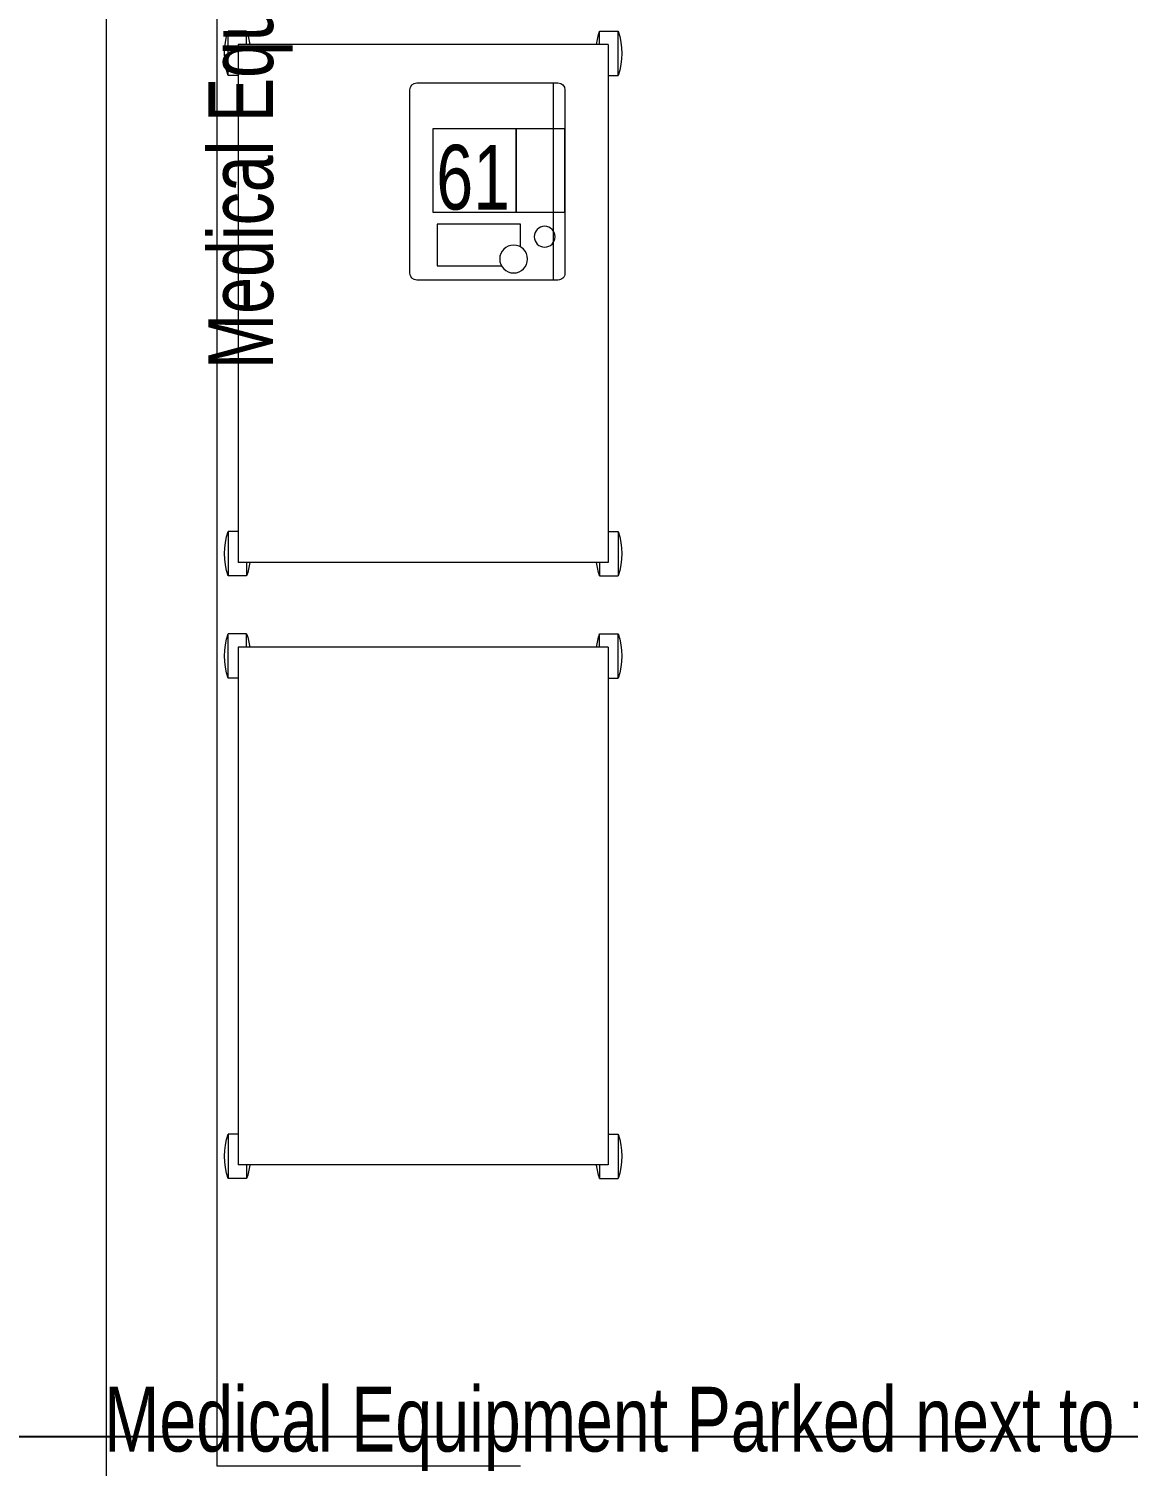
# Model space of a CAD drawing. Header units: metres. Extents: x 75097 to 220762, y -1557923 to -1361206.
# Drawn here: x 112315 to 113802, y -1469678 to -1467734 of the extents above; entities that cross this region are included whole.
import ezdxf

# ---------------------------------------------------------------- set-up
doc = ezdxf.new("R2010")
doc.units = ezdxf.units.M
doc.layers.get('0').update_dxf_attribs({"lineweight": 0})
doc.layers.add('A-100 - Copy$0$axes', color=8, linetype='Continuous')
for name, color, linetype, lineweight in [('A-100 - Copy$0$Medical Equipment and Furniture', 8, 'Continuous', 0), ('A-100 - Copy$0$Medical Equipment and Furniture1', 8, 'Continuous', 5), ('A-100 - Copy$0$Walls', 8, 'Continuous', 0)]:
    doc.layers.add(name, color=color, linetype=linetype, lineweight=lineweight)
doc.styles.add('A-100 - Copy$0$X3G_ENTITY_257CFD', font='swisscl.ttf', dxfattribs={"height": 200})

# ---------------------------------------------------------------- blocks, each defined once
blk = doc.blocks.new('A-100 - Copy$0$ME11129-P')
at = {"layer": 'A-100 - Copy$0$Medical Equipment and Furniture1'}
for p, q in [((0, 0.2002), (0, 0.0094)), ((0.2573, 0.2096), (0.0094, 0.2096)), ((0.2667, 0.0094), (0.2667, 0.2002)), ((0, 0.016), (0.2667, 0.016)), ((0.0094, 0), (0.2573, 0))]:
    blk.add_line(p, q, dxfattribs=at)
for points in [[(0.062, 0.1784), (0.1747, 0.1784), (0.1747, 0.0657), (0.062, 0.0657)], [(0.062, 0.0657), (0.1747, 0.0657), (0.1747, 0), (0.062, 0)]]:
    blk.add_lwpolyline(points, close=True, dxfattribs=at)
blk.add_lwpolyline([(0.2218, 0.0601), (0.1911, 0.0601), (0.1911, 0.1728), (0.2475, 0.1728), (0.2475, 0.0858)], dxfattribs=at)
for centre, radius in [((0.2382, 0.0694), 0.0188), ((0.208, 0.0274), 0.0141)]:
    blk.add_circle(centre, radius, dxfattribs=at)
for centre, start, end in [((0.0094, 0.2002), 90, 180), ((0.2573, 0.2002), 0, 90), ((0.0094, 0.0094), 180, 270), ((0.2573, 0.0094), 270, 0)]:
    blk.add_arc(centre, 0.00939, start, end, dxfattribs=at)
blk = doc.blocks.new('A-100 - Copy$0$HF13959B-P')
for p, q in [((0.0418, 0.5136), (-0.0182, 0.5136)), ((-0.0182, 0.4886), (-0.0182, 0.5136)), ((0.0418, 0.5), (0.0418, 0.5136)), ((0.6582, 0.5136), (0.7182, 0.5136)), ((0.6582, 0.5), (0.6582, 0.5136)), ((0.7182, 0.4886), (0.7182, 0.5136)), ((0, 0.4886), (-0.0182, 0.4886)), ((0, 0.5), (0, 0)), ((0.7, 0.5), (0, 0.5)), ((0.7, 0.5), (0.7, 0)), ((0.7, 0.4886), (0.7182, 0.4886)), ((0, 0.0114), (-0.0182, 0.0114)), ((-0.0182, 0.0114), (-0.0182, -0.0136)), ((0.7, 0), (0, 0)), ((0.7, 0.0114), (0.7182, 0.0114)), ((0.7182, 0.0114), (0.7182, -0.0136)), ((0.0418, -0.0136), (-0.0182, -0.0136)), ((0.0418, 0), (0.0418, -0.0136)), ((0.6582, 0), (0.6582, -0.0136)), ((0.6582, -0.0136), (0.7182, -0.0136))]:
    blk.add_line(p, q)
for centre, start, end in [((0.0118, 0.4261), 71.0754, 108.9246), ((0.6882, 0.4261), 71.0754, 108.9246), ((0.0118, 0.5761), 251.0754, 262.6441), ((0.6882, 0.5761), 277.3559, 288.9246), ((0.0118, -0.0761), 97.3559, 108.9246), ((0.6882, -0.0761), 71.0754, 82.6441), ((0.0118, 0.0739), 251.0754, 288.9246), ((0.6882, 0.0739), 251.0754, 288.9246)]:
    blk.add_arc(centre, 0.0925, start, end)
blk = doc.blocks.new('A-100 - Copy')
at = {"layer": 'A-100 - Copy$0$axes'}
blk.add_line((215795, -1469637.7, 2.4), (83877.8, -1469637.7, 2.4), dxfattribs=at)
at = {"layer": 'A-100 - Copy$0$Walls'}
for p, q in [((112420.3, -1463902.7, 2.4), (112420.3, -1475307.7, 2.4)), ((112570.3, -1469677.7, 2.4), (112570.3, -1464052.7, 2.4)), ((112980.3, -1469677.7, 2.4), (112570.3, -1469677.7, 2.4))]:
    blk.add_line(p, q, dxfattribs=at)
at = {"layer": 'A-100 - Copy$0$Medical Equipment and Furniture', "xscale": -1000, "yscale": 1000, "zscale": 1000, "rotation": 270}
for p in [(112598.6, -1468455.7, 0), (112598.6, -1469270.4, 0)]:
    blk.add_blockref('A-100 - Copy$0$HF13959B-P', p, dxfattribs=at)
at = {"layer": 'A-100 - Copy$0$Medical Equipment and Furniture', "ltscale": 5000, "extrusion": (-4.19218e-15, -8.55145e-16, -1), "xscale": 1000.000000000002, "yscale": 1000.000000000002, "zscale": 1000.000000000002, "rotation": 270.0001913008751}
blk.add_blockref('A-100 - Copy$0$ME11129-P', (-113040.3, -1467807.4, 0), dxfattribs=at)
at = {"layer": 'A-100 - Copy$0$Medical Equipment and Furniture', "insert": (112558.2, -1466870.9, 0), "char_height": 87.473, "width": 3260.537, "attachment_point": 2, "rotation": 90, "style": 'A-100 - Copy$0$X3G_ENTITY_257CFD'}
blk.add_mtext('Medical Equipment Stored in Cupboard to be used in patient areas', dxfattribs=at)
at = {"layer": 'A-100 - Copy$0$Medical Equipment and Furniture', "attachment_point": 2, "style": 'A-100 - Copy$0$X3G_ENTITY_257CFD'}
for s, insert, char_height, width in [('61', (112916.2, -1467891.2, 0), 87.47, 82.543), ('Medical Equipment Parked next to the wall to be used in patient areas', (113805.6, -1469570.3, 0), 87.473, 3260.537)]:
    blk.add_mtext(s, dxfattribs=dict(at, insert=insert, char_height=char_height, width=width))

msp = doc.modelspace()

# ---------------------------------------------------------------- block references
msp.add_blockref('A-100 - Copy', (0, 0))

doc.saveas('drawing.dxf')
